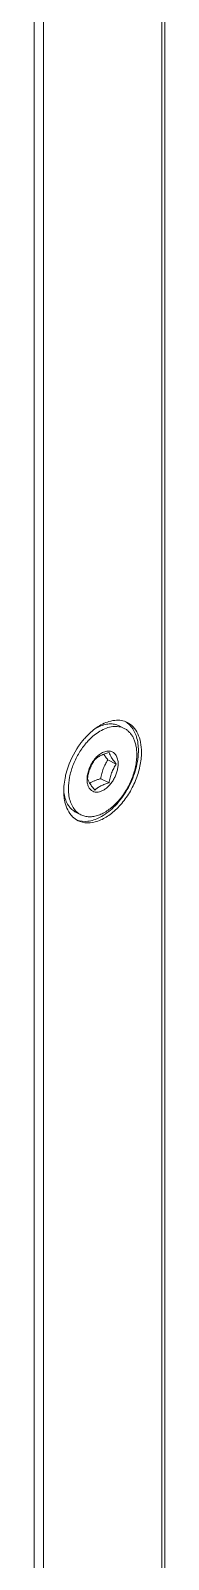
# Model space of a CAD drawing. Header units: millimetres. Extents: x 0 to 2382, y 0 to 1684.
# Drawn here: x 1500.4 to 1515.2, y 816.3 to 990.3 of the extents above; entities that cross this region are included whole.
import ezdxf

# ---------------------------------------------------------------- set-up
doc = ezdxf.new("R2010")
doc.units = ezdxf.units.MM
doc.layers.get('0').update_dxf_attribs({"lineweight": 13})

msp = doc.modelspace()

# ---------------------------------------------------------------- linework, layer by layer
for p, q in [((1514.85, 1250.34), (1514.85, 731.15)), ((1515.2, 1250.87), (1515.2, 731.68)), ((1500.35, 735.95), (1500.35, 1231.75)), ((1501.41, 736.13), (1501.41, 1231.93)), ((1510.59, 910.9), (1510.03, 911.18)), ((1508.74, 907.31), (1509.69, 906.84)), ((1507.92, 905.17), (1508.87, 904.7)), ((1505.67, 901.06), (1505.11, 901.34))]:
    msp.add_line(p, q)
for centre, radius, start, end in [((1513.09, 903.63), 9.31, 141.4003, 143.432), ((1512.79, 903.87), 8.92, 137.7462, 141.4151), ((1512.12, 904.22), 7.71, 136.2923, 140.4174), ((1511.82, 904.5), 7.29, 135.9749, 136.2475), ((1510.04, 905.1), 3.63, 140.2604, 141.3367), ((1505.29, 908.37), 6.91, 356.3123, 359.9655), ((1509.1, 905.1), 2.74, 177.7374, 179.9812), ((1510.48, 903.77), 6.77, 177.6222, 179.9853), ((1510.01, 903.77), 6.3, 179.9811, 183.2545), ((1510.93, 903.75), 7.22, 175.7299, 177.6278), ((1510.02, 904.04), 5.78, 179.9997, 180.3946)]:
    msp.add_arc(centre, radius, start, end)
for points, knots in [([(1506.79, 910.46), (1506.73, 910.42), (1506.53, 910.23), (1506.33, 910.03), (1506.19, 909.87)], [0, 0, 0, 0, 0.245721, 1, 1, 1, 1]), ([(1506.58, 909.57), (1506.77, 909.77), (1507.16, 910.13), (1507.6, 910.44), (1507.82, 910.57)], [0, 0, 0, 0, 0.515894, 1, 1, 1, 1]), ([(1507.61, 911.1), (1507.54, 911.05), (1507.25, 910.86), (1506.98, 910.64), (1506.79, 910.46)], [0, 0, 0, 0, 0.242803, 1, 1, 1, 1]), ([(1510.03, 911.18), (1509.94, 911.22), (1509.77, 911.3), (1509.49, 911.37), (1509.2, 911.41), (1508.78, 911.41), (1508.24, 911.31), (1507.83, 911.15), (1507.62, 911.05), (1507.51, 911), (1507.41, 910.95), (1507.31, 910.89)], [0, 0, 0, 0, 0.113392, 0.228095, 0.345339, 0.466211, 0.721828, 1, 1, 1, 1.139191, 1.139191, 1.139191, 1.139191]), ([(1509.51, 911.81), (1509.36, 911.8), (1508.68, 911.68), (1508.05, 911.38), (1507.61, 911.1)], [0, 0, 0, 0, 0.230699, 1, 1, 1, 1]), ([(1507.82, 910.57), (1508.05, 910.71), (1508.53, 910.95), (1509.15, 911.11), (1509.63, 911.13), (1509.97, 911.1), (1510.29, 911.03), (1510.5, 910.95), (1510.59, 910.9)], [0, 0, 0, 0, 0.283368, 0.540584, 0.660817, 0.776558, 0.88911, 1, 1, 1, 1]), ([(1510.93, 911.57), (1510.72, 911.68), (1510.25, 911.83), (1509.76, 911.84), (1509.51, 911.81)], [0, 0, 0, 0, 0.487221, 1, 1, 1, 1]), ([(1510.59, 910.9), (1510.7, 910.84), (1510.92, 910.71), (1511.2, 910.45), (1511.45, 910.14), (1511.66, 909.78), (1511.82, 909.37), (1511.98, 908.75), (1512.02, 908.26), (1512.02, 907.92)], [0, 0, 0, 0, 0.107708, 0.217562, 0.331488, 0.451034, 0.577277, 0.710835, 1, 1, 1, 1]), ([(1510.69, 911.69), (1510.75, 911.65), (1511, 911.49), (1511.21, 911.29), (1511.35, 911.13)], [0, 0, 0, 0, 0.246282, 1, 1, 1, 1]), ([(1512.55, 908.19), (1512.55, 908.57), (1512.49, 909.29), (1512.18, 910.28), (1511.66, 911.08), (1511.18, 911.44), (1510.93, 911.57)], [0, 0, 0, 0, 0.289574, 0.549671, 0.78286, 1, 1, 1, 1]), ([(1511.35, 911.13), (1511.64, 910.78), (1512.09, 909.88), (1512.2, 908.89), (1512.2, 908.37)], [0, 0, 0, 0, 0.460828, 1, 1, 1, 1]), ([(1505.62, 909.17), (1505.02, 908.37), (1504.39, 907.17), (1504.01, 905.9), (1503.93, 905.58)], [0, 0, 0, 0, 0.752934, 1, 1, 1, 1]), ([(1504.24, 904.04), (1504.24, 904.47), (1504.34, 905.37), (1504.73, 906.7), (1505.34, 907.98), (1505.88, 908.77), (1506.18, 909.13)], [0, 0, 0, 0, 0.235219, 0.487047, 0.745611, 1, 1, 1, 1]), ([(1505.34, 900.39), (1505.66, 900.23), (1506.44, 900.05), (1507.68, 900.3), (1508.92, 900.98), (1510.09, 902.03), (1511.11, 903.38), (1511.91, 904.92), (1512.42, 906.55), (1512.55, 907.66), (1512.55, 908.19)], [0, 0, 0, 0, 0.090499, 0.191269, 0.307353, 0.438213, 0.579546, 0.724928, 0.867306, 1, 1, 1, 1]), ([(1512.02, 907.92), (1512.02, 907.69), (1511.99, 907.22), (1511.88, 906.51), (1511.69, 905.79), (1511.34, 904.83), (1510.87, 903.91), (1510.29, 903.08), (1509.81, 902.51), (1509.31, 902.01), (1508.77, 901.59), (1508.23, 901.25), (1507.68, 901.01), (1507.14, 900.86), (1506.62, 900.82), (1506.12, 900.88), (1505.81, 900.99), (1505.67, 901.06)], [0, 0, 0, 0, 0.064756, 0.132625, 0.202911, 0.274835, 0.419955, 0.491499, 0.561172, 0.628211, 0.691982, 0.752026, 0.80812, 0.860338, 0.90911, 0.955266, 1, 1, 1, 1]), ([(1506.36, 905.1), (1506.36, 904.96), (1506.38, 904.7), (1506.48, 904.34), (1506.64, 904.04), (1506.87, 903.81), (1507.15, 903.67), (1507.46, 903.63), (1507.8, 903.67), (1508.15, 903.81), (1508.49, 904.03), (1508.82, 904.32), (1509.13, 904.67), (1509.39, 905.07), (1509.61, 905.51), (1509.77, 905.96), (1509.87, 906.41), (1509.9, 906.72), (1509.9, 906.86)], [0, 0, 0, 0, 0.063432, 0.121097, 0.173353, 0.221646, 0.268442, 0.316664, 0.368797, 0.426311, 0.489599, 0.558188, 0.630979, 0.706458, 0.782875, 0.858401, 0.931288, 1, 1, 1, 1]), ([(1507.21, 907.37), (1507.08, 907.21), (1506.86, 906.88), (1506.6, 906.33), (1506.43, 905.77), (1506.37, 905.39), (1506.37, 905.2)], [0, 0, 0, 0, 0.253745, 0.511129, 0.762731, 1, 1, 1, 1]), ([(1507.24, 907.34), (1507.13, 907.19), (1506.93, 906.86), (1506.69, 906.34), (1506.52, 905.78), (1506.45, 905.4), (1506.42, 905.2)], [0, 0, 0, 0, 0.244691, 0.494024, 0.746612, 1, 1, 1, 1]), ([(1508.87, 908.16), (1508.7, 908.11), (1508.38, 908.01), (1507.94, 907.83), (1507.55, 907.61), (1507.34, 907.43), (1507.24, 907.34)], [0, 0, 0, 0, 0.282128, 0.545391, 0.783916, 1, 1, 1, 1]), ([(1509.9, 906.86), (1509.9, 907.04), (1509.87, 907.3), (1509.77, 907.62), (1509.67, 907.83), (1509.54, 908), (1509.39, 908.14), (1509.21, 908.24), (1509.02, 908.3), (1508.81, 908.33), (1508.59, 908.31), (1508.36, 908.25), (1508.04, 908.11), (1507.65, 907.85), (1507.38, 907.57), (1507.25, 907.42)], [0, 0, 0, 0, 0.137226, 0.199628, 0.258051, 0.313111, 0.36577, 0.417313, 0.469181, 0.522765, 0.579221, 0.639363, 0.703639, 0.844529, 1, 1, 1, 1]), ([(1512.18, 907.93), (1512.14, 907.2), (1511.82, 905.71), (1510.86, 903.65), (1509.51, 901.92), (1508.37, 901.04), (1507.78, 900.74)], [0, 0, 0, 0, 0.25105, 0.515764, 0.771966, 1, 1, 1, 1]), ([(1508.74, 907.31), (1508.63, 907.15), (1508.43, 906.83), (1508.19, 906.31), (1508.02, 905.75), (1507.95, 905.36), (1507.92, 905.17)], [0, 0, 0, 0, 0.244691, 0.494024, 0.746612, 1, 1, 1, 1]), ([(1508.25, 907.96), (1508.32, 907.85), (1508.48, 907.63), (1508.65, 907.42), (1508.74, 907.31)], [0, 0, 0, 0, 0.477159, 1, 1, 1, 1]), ([(1509.69, 906.84), (1509.59, 906.96), (1509.4, 907.19), (1509.16, 907.54), (1508.98, 907.86), (1508.9, 908.06), (1508.87, 908.16)], [0, 0, 0, 0, 0.303897, 0.576139, 0.80705, 1, 1, 1, 1]), ([(1508.87, 904.7), (1508.9, 904.89), (1508.97, 905.27), (1509.14, 905.83), (1509.38, 906.35), (1509.58, 906.68), (1509.69, 906.84)], [0, 0, 0, 0, 0.253388, 0.505976, 0.755309, 1, 1, 1, 1]), ([(1503.93, 905.58), (1503.91, 905.47), (1503.82, 905.04), (1503.76, 904.61), (1503.73, 904.29)], [0, 0, 0, 0, 0.25615, 1, 1, 1, 1]), ([(1506.42, 905.2), (1506.45, 905.11), (1506.53, 904.9), (1506.71, 904.58), (1506.95, 904.24), (1507.14, 904), (1507.24, 903.88)], [0, 0, 0, 0, 0.19295, 0.423862, 0.696103, 1, 1, 1, 1]), ([(1507.92, 905.17), (1507.8, 905.14), (1507.57, 905.07), (1507.25, 904.95), (1506.94, 904.82), (1506.76, 904.71), (1506.67, 904.65)], [0, 0, 0, 0, 0.26949, 0.528241, 0.772467, 1, 1, 1, 1]), ([(1503.71, 903.69), (1503.72, 903.6), (1503.74, 903.51), (1503.75, 903.43), (1503.79, 903.19), (1503.91, 902.74), (1504.16, 902.23), (1504.41, 901.89), (1504.62, 901.67), (1504.85, 901.49), (1505.02, 901.39), (1505.11, 901.34)], [-0.103984, -0.103984, -0.103984, -0.103984, 0, 0, 0, 0.279214, 0.535142, 0.65588, 0.772822, 0.8871, 1, 1, 1, 1]), ([(1503.72, 903.41), (1503.74, 903.18), (1503.83, 902.34), (1504.15, 901.5), (1504.54, 901.03)], [0, 0, 0, 0, 0.277994, 1, 1, 1, 1]), ([(1505.17, 901.41), (1505.02, 901.56), (1504.75, 901.9), (1504.46, 902.51), (1504.28, 903.22), (1504.24, 903.73), (1504.24, 904)], [0, 0, 0, 0, 0.219997, 0.457821, 0.717529, 1, 1, 1, 1]), ([(1507.24, 903.88), (1507.34, 903.97), (1507.55, 904.14), (1507.94, 904.37), (1508.38, 904.55), (1508.7, 904.65), (1508.87, 904.7)], [0, 0, 0, 0, 0.216084, 0.454609, 0.717871, 1, 1, 1, 1]), ([(1504.54, 901.03), (1504.59, 900.97), (1504.82, 900.71), (1505.11, 900.5), (1505.34, 900.39)], [0, 0, 0, 0, 0.256668, 1, 1, 1, 1]), ([(1505.67, 901.06), (1505.58, 901.11), (1505.4, 901.21), (1505.24, 901.34), (1505.17, 901.41)], [0, 0, 0, 0, 0.496629, 1, 1, 1, 1]), ([(1507.78, 900.74), (1507.36, 900.54), (1506.52, 900.24), (1505.61, 900.32), (1505.23, 900.46)], [0, 0, 0, 0, 0.534576, 1, 1, 1, 1])]:
    msp.add_open_spline(points, degree=3, knots=knots)

doc.saveas('drawing.dxf')
